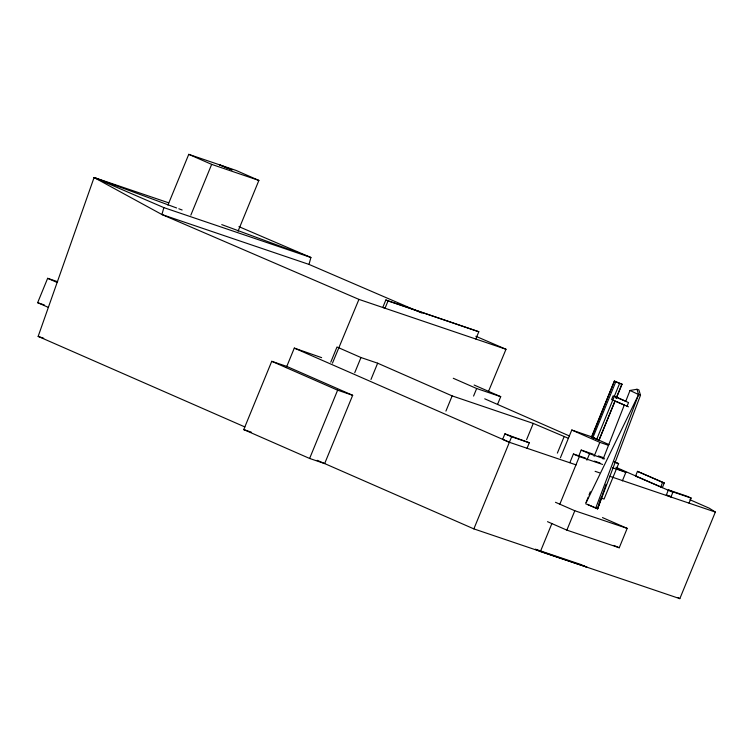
<?xml version="1.0" encoding="UTF-8"?>
<svg xmlns="http://www.w3.org/2000/svg" width="753" height="753" viewBox="0 0 753 753"><rect width="100%" height="100%" fill="white"/><g stroke="black" fill="none" stroke-linecap="round" stroke-linejoin="round"><path stroke-width="1.13" d="M244.894 426.951L38.149 336.393L94.078 177.529L163.843 207.612L161.933 214.53L358.936 299.393L505.997 349.27L488.499 391.409M422.028 313.097L309.003 264.416L310.904 257.488L238.917 226.644M585.608 503.738L597.6 508.812L600.216 499.841M587.519 504.388L597.6 508.812L606.09 484.358M595.689 508.162L638.591 394.572L636.982 389.263L630.007 390.459L625.734 401.349M597.6 508.812L640.502 395.221L638.892 389.913L636.982 389.263M586.032 502.646L588.168 497.206M589.025 495.022L590.305 491.756M603.106 459.076L624.453 404.615M48.258 307.337L37.65 302.687L47.646 278.318L57.652 281.707M167.928 205.117L188.758 154.346L235.981 170.394L258.881 180.428L238.061 231.199M190.838 215.151L211.659 164.38L258.881 180.428M243.746 429.587L271.748 361.308L286.789 366.419L352.668 395.297L324.656 463.584L309.624 458.464L243.746 429.587L251.267 432.147M286.309 367.586L294.301 348.093L321.635 357.647M330.765 362.184L336.986 347.011L360.969 357.534L377.648 363.191L452.148 395.899L533.265 423.412L568.468 438.34M309.624 458.464L337.626 390.186L352.668 395.297M354.738 372.707L360.969 357.534M478.804 331.734L385.837 299.986L382.853 307.29L385.037 308.241L388.03 300.946L478.804 331.734L475.811 339.029M370.984 379.456L377.648 363.191M445.927 411.072L452.148 395.899M473.571 396.069L476.668 388.529L500.717 396.671L497.62 404.22M527.053 448.27L529.303 442.783L504.896 433.85L502.646 439.338L509.376 442.284L576.177 464.912M317.22 460.318L473.863 528.888L511.626 436.796L529.303 442.783M526.592 439.677L533.265 423.412M557.371 453.099L564.044 436.844M560.392 457.815L571.781 430.029L590.343 436.382L609.036 444.599M569.861 462.634L573.4 454.012L585.589 458.116M578.549 456.525L581.194 450.078L593.035 454.106M535.477 549.332L540.428 551.497L551.93 523.457M559.884 504.049L579.339 456.61L602.616 464.45M598.946 440.26L614.843 401.49L599.03 440.185L591.434 437.06L614.401 381.056L621.997 384.19L616.255 398.186M591.736 437.295L614.401 381.056M592.809 437.822L615.775 381.827L614.702 381.3M586.907 460.187L589.552 453.739L604.621 458.869M596.649 439.413L619.625 383.409L621.997 384.19M616.17 398.262L621.912 384.265M594.136 456.243L599.83 442.35L608.565 445.343M566.858 530.131L574.812 510.75L627.193 528.38L619.239 547.76L566.858 530.131L547.525 521.678M626.995 406.319L628.539 402.573L613.121 395.862L611.587 399.608L628.463 406.808M614.429 461.787L618.608 463.622L604.066 499.079L600.838 497.978M622.355 480.913L625.884 472.291L616.622 468.573M635.551 476.065L637.471 471.369L664.268 482.937L662.339 487.633L635.551 476.065L637.198 476.621M660.692 487.078L662.621 482.381L664.268 482.937M691.113 498.062L673.022 491.935L670.942 497.008L666.33 494.994L668.41 489.921L686.491 496.039L691.113 498.062L689.033 503.136M473.863 528.888L679.827 598.654L715.35 512.049L709.194 508.171L689.908 499.719M332.468 363.144L358.936 299.393M586.116 502.693L638.591 394.572L640.502 395.221M229.034 168.851L232.206 169.896L219.518 164.822L227.971 168.493M594.456 461.1L600 462.973M612.594 467.811L625.884 472.291M535.59 549.266L581.034 564.571M540.428 551.497L586.973 567.169L582.022 565.004M309.003 264.416L161.933 214.53L94.078 177.529L168.728 202.839M163.843 207.612L310.904 257.488L221.758 224.61M666.33 494.994L670.584 496.434M595.105 471.322L599.557 472.828M609.582 476.225L715.35 512.049M37.65 302.687L44.314 304.946M38.149 336.393L43.721 338.276M598.409 455.932L603.793 457.758M614.307 462.154L618.608 463.622M591.434 437.06L593.166 437.691M94.078 177.529L176.626 207.969M178.828 208.779L182.132 210.002M594.032 438.001L595.614 438.632M615.775 381.827L619.625 383.409M475.858 336.28L505.997 349.27M615.615 396.793L625.894 401.274M615.107 400.991L624.359 405.02M573.4 454.012L579.339 456.61M602.485 517.584L627.193 528.38M555.479 502.298L574.812 510.75M613.874 545.417L619.239 547.76M188.758 154.346L211.659 164.38M385.837 299.986L388.03 300.946M474.136 385.028L500.717 396.671M453.278 378.279L476.668 388.529M484.716 398.808L569.343 435.931M637.471 471.369L662.621 482.381M581.194 450.078L589.552 453.739M668.41 489.921L673.022 491.935M615.963 467.312L672.758 492.208M504.896 433.85L511.626 436.796M294.301 348.093L509.376 442.284M271.748 361.308L337.626 390.186M47.646 278.318L57.2 282.497M571.781 430.029L599.83 442.35M597.157 439.31L599.03 440.185M630.007 390.459L638.591 394.572M678.077 597.553L679.827 598.654"/></g></svg>
